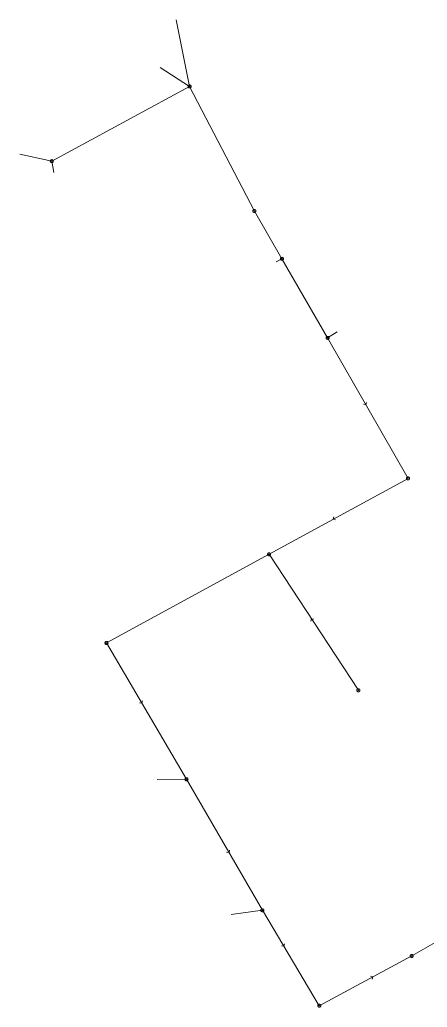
# Model space of a CAD drawing. Header units: metres. Extents: x 25504150 to 25508618, y 6694193 to 6702753.
# Drawn here: x 25505352.6 to 25505477.6, y 6700003.9 to 6700307.1 of the extents above; entities that cross this region are included whole.
import ezdxf

# ---------------------------------------------------------------- set-up
doc = ezdxf.new("R2010")
doc.units = ezdxf.units.M
for name, pattern in [('Sewer_node', [0]), ('Viemariputket', [0]), ('Viemarivarusteet', [0])]:
    doc.linetypes.add(name, pattern=pattern)
for name, color, linetype, lineweight in [('Sewer_node', 7, 'Sewer_node', 0), ('Viemariputket', 7, 'Viemariputket', 0), ('Viemarivarusteet', 7, 'Viemarivarusteet', 0)]:
    doc.layers.add(name, color=color, linetype=linetype, lineweight=lineweight)

msp = doc.modelspace()

# ---------------------------------------------------------------- linework, layer by layer
at = {"layer": 'Sewer_node', "color": 46, "linetype": 'Continuous', "true_color": 0x7f5f00, "flags": 128}
for points, elevation in [([(25505405.17, 6700286.57), (25505405.16, 6700286.64), (25505405.15, 6700286.71), (25505405.12, 6700286.78), (25505405.08, 6700286.84), (25505405.04, 6700286.9), (25505404.98, 6700286.94), (25505404.92, 6700286.98), (25505404.85, 6700287.01), (25505404.78, 6700287.02), (25505404.71, 6700287.03), (25505404.64, 6700287.02), (25505404.57, 6700287.01), (25505404.5, 6700286.98), (25505404.44, 6700286.94), (25505404.38, 6700286.9), (25505404.34, 6700286.84), (25505404.3, 6700286.78), (25505404.27, 6700286.71), (25505404.26, 6700286.64), (25505404.25, 6700286.57), (25505404.26, 6700286.5), (25505404.27, 6700286.43), (25505404.3, 6700286.36), (25505404.34, 6700286.3), (25505404.38, 6700286.24), (25505404.44, 6700286.2), (25505404.5, 6700286.16), (25505404.57, 6700286.13), (25505404.64, 6700286.12), (25505404.71, 6700286.11), (25505404.78, 6700286.12), (25505404.85, 6700286.13), (25505404.92, 6700286.16), (25505404.98, 6700286.2), (25505405.04, 6700286.24), (25505405.08, 6700286.3), (25505405.12, 6700286.36), (25505405.15, 6700286.43), (25505405.16, 6700286.5)], 55.49), ([(25505362.91, 6700263.65), (25505362.9, 6700263.72), (25505362.89, 6700263.79), (25505362.86, 6700263.86), (25505362.82, 6700263.92), (25505362.78, 6700263.98), (25505362.72, 6700264.02), (25505362.66, 6700264.06), (25505362.59, 6700264.09), (25505362.52, 6700264.1), (25505362.45, 6700264.11), (25505362.38, 6700264.1), (25505362.31, 6700264.09), (25505362.24, 6700264.06), (25505362.18, 6700264.02), (25505362.12, 6700263.98), (25505362.08, 6700263.92), (25505362.04, 6700263.86), (25505362.01, 6700263.79), (25505362, 6700263.72), (25505361.99, 6700263.65), (25505362, 6700263.58), (25505362.01, 6700263.51), (25505362.04, 6700263.44), (25505362.08, 6700263.38), (25505362.12, 6700263.32), (25505362.18, 6700263.28), (25505362.24, 6700263.24), (25505362.31, 6700263.21), (25505362.38, 6700263.2), (25505362.45, 6700263.19), (25505362.52, 6700263.2), (25505362.59, 6700263.21), (25505362.66, 6700263.24), (25505362.72, 6700263.28), (25505362.78, 6700263.32), (25505362.82, 6700263.38), (25505362.86, 6700263.44), (25505362.89, 6700263.51), (25505362.9, 6700263.58)], 55.07), ([(25505425.02, 6700248.34), (25505425.01, 6700248.41), (25505425, 6700248.48), (25505424.97, 6700248.55), (25505424.93, 6700248.61), (25505424.89, 6700248.67), (25505424.83, 6700248.71), (25505424.77, 6700248.75), (25505424.7, 6700248.78), (25505424.63, 6700248.79), (25505424.56, 6700248.8), (25505424.49, 6700248.79), (25505424.42, 6700248.78), (25505424.35, 6700248.75), (25505424.29, 6700248.71), (25505424.23, 6700248.67), (25505424.19, 6700248.61), (25505424.15, 6700248.55), (25505424.12, 6700248.48), (25505424.11, 6700248.41), (25505424.1, 6700248.34), (25505424.11, 6700248.27), (25505424.12, 6700248.2), (25505424.15, 6700248.13), (25505424.19, 6700248.07), (25505424.23, 6700248.01), (25505424.29, 6700247.97), (25505424.35, 6700247.93), (25505424.42, 6700247.9), (25505424.49, 6700247.89), (25505424.56, 6700247.88), (25505424.63, 6700247.89), (25505424.7, 6700247.9), (25505424.77, 6700247.93), (25505424.83, 6700247.97), (25505424.89, 6700248.01), (25505424.93, 6700248.07), (25505424.97, 6700248.13), (25505425, 6700248.2), (25505425.01, 6700248.27)], 53.99), ([(25505447.5, 6700209.4), (25505447.49, 6700209.47), (25505447.48, 6700209.54), (25505447.45, 6700209.61), (25505447.41, 6700209.67), (25505447.37, 6700209.73), (25505447.31, 6700209.77), (25505447.25, 6700209.81), (25505447.18, 6700209.84), (25505447.11, 6700209.85), (25505447.04, 6700209.86), (25505446.97, 6700209.85), (25505446.9, 6700209.84), (25505446.83, 6700209.81), (25505446.77, 6700209.77), (25505446.71, 6700209.73), (25505446.67, 6700209.67), (25505446.63, 6700209.61), (25505446.6, 6700209.54), (25505446.59, 6700209.47), (25505446.58, 6700209.4), (25505446.59, 6700209.33), (25505446.6, 6700209.26), (25505446.63, 6700209.19), (25505446.67, 6700209.13), (25505446.71, 6700209.07), (25505446.77, 6700209.03), (25505446.83, 6700208.99), (25505446.9, 6700208.96), (25505446.97, 6700208.95), (25505447.04, 6700208.94), (25505447.11, 6700208.95), (25505447.18, 6700208.96), (25505447.25, 6700208.99), (25505447.31, 6700209.03), (25505447.37, 6700209.07), (25505447.41, 6700209.13), (25505447.45, 6700209.19), (25505447.48, 6700209.26), (25505447.49, 6700209.33)], 50.82), ([(25505472.14, 6700166.24), (25505472.13, 6700166.31), (25505472.12, 6700166.38), (25505472.09, 6700166.45), (25505472.05, 6700166.51), (25505472.01, 6700166.57), (25505471.95, 6700166.61), (25505471.89, 6700166.65), (25505471.82, 6700166.68), (25505471.75, 6700166.69), (25505471.68, 6700166.7), (25505471.61, 6700166.69), (25505471.54, 6700166.68), (25505471.47, 6700166.65), (25505471.41, 6700166.61), (25505471.35, 6700166.57), (25505471.31, 6700166.51), (25505471.27, 6700166.45), (25505471.24, 6700166.38), (25505471.23, 6700166.31), (25505471.22, 6700166.24), (25505471.23, 6700166.17), (25505471.24, 6700166.1), (25505471.27, 6700166.03), (25505471.31, 6700165.97), (25505471.35, 6700165.91), (25505471.41, 6700165.87), (25505471.47, 6700165.83), (25505471.54, 6700165.8), (25505471.61, 6700165.79), (25505471.68, 6700165.78), (25505471.75, 6700165.79), (25505471.82, 6700165.8), (25505471.89, 6700165.83), (25505471.95, 6700165.87), (25505472.01, 6700165.91), (25505472.05, 6700165.97), (25505472.09, 6700166.03), (25505472.12, 6700166.1), (25505472.13, 6700166.17)], 48.72), ([(25505429.55, 6700142.94), (25505429.54, 6700143.01), (25505429.53, 6700143.08), (25505429.5, 6700143.15), (25505429.46, 6700143.21), (25505429.42, 6700143.27), (25505429.36, 6700143.31), (25505429.3, 6700143.35), (25505429.23, 6700143.38), (25505429.16, 6700143.39), (25505429.09, 6700143.4), (25505429.02, 6700143.39), (25505428.95, 6700143.38), (25505428.88, 6700143.35), (25505428.82, 6700143.31), (25505428.76, 6700143.27), (25505428.72, 6700143.21), (25505428.68, 6700143.15), (25505428.65, 6700143.08), (25505428.64, 6700143.01), (25505428.63, 6700142.94), (25505428.64, 6700142.87), (25505428.65, 6700142.8), (25505428.68, 6700142.73), (25505428.72, 6700142.67), (25505428.76, 6700142.61), (25505428.82, 6700142.57), (25505428.88, 6700142.53), (25505428.95, 6700142.5), (25505429.02, 6700142.49), (25505429.09, 6700142.48), (25505429.16, 6700142.49), (25505429.23, 6700142.5), (25505429.3, 6700142.53), (25505429.36, 6700142.57), (25505429.42, 6700142.61), (25505429.46, 6700142.67), (25505429.5, 6700142.73), (25505429.53, 6700142.8), (25505429.54, 6700142.87)], 47.89), ([(25505379.69, 6700115.72), (25505379.68, 6700115.79), (25505379.67, 6700115.87), (25505379.64, 6700115.93), (25505379.6, 6700116), (25505379.55, 6700116.05), (25505379.5, 6700116.1), (25505379.43, 6700116.14), (25505379.37, 6700116.17), (25505379.29, 6700116.18), (25505379.22, 6700116.19), (25505379.15, 6700116.18), (25505379.07, 6700116.17), (25505379.01, 6700116.14), (25505378.94, 6700116.1), (25505378.89, 6700116.05), (25505378.84, 6700116), (25505378.8, 6700115.93), (25505378.77, 6700115.87), (25505378.76, 6700115.79), (25505378.75, 6700115.72), (25505378.76, 6700115.65), (25505378.77, 6700115.57), (25505378.8, 6700115.51), (25505378.84, 6700115.44), (25505378.89, 6700115.39), (25505378.94, 6700115.34), (25505379.01, 6700115.3), (25505379.07, 6700115.27), (25505379.15, 6700115.26), (25505379.22, 6700115.25), (25505379.29, 6700115.26), (25505379.37, 6700115.27), (25505379.43, 6700115.3), (25505379.5, 6700115.34), (25505379.55, 6700115.39), (25505379.6, 6700115.44), (25505379.64, 6700115.51), (25505379.67, 6700115.57), (25505379.68, 6700115.65)], 48.43), ([(25505404.22, 6700073.88), (25505404.21, 6700073.95), (25505404.2, 6700074.02), (25505404.17, 6700074.09), (25505404.13, 6700074.15), (25505404.09, 6700074.21), (25505404.03, 6700074.25), (25505403.97, 6700074.29), (25505403.9, 6700074.32), (25505403.83, 6700074.33), (25505403.76, 6700074.34), (25505403.69, 6700074.33), (25505403.62, 6700074.32), (25505403.55, 6700074.29), (25505403.49, 6700074.25), (25505403.43, 6700074.21), (25505403.39, 6700074.15), (25505403.35, 6700074.09), (25505403.32, 6700074.02), (25505403.31, 6700073.95), (25505403.3, 6700073.88), (25505403.31, 6700073.81), (25505403.32, 6700073.74), (25505403.35, 6700073.67), (25505403.39, 6700073.61), (25505403.43, 6700073.55), (25505403.49, 6700073.51), (25505403.55, 6700073.47), (25505403.62, 6700073.44), (25505403.69, 6700073.43), (25505403.76, 6700073.42), (25505403.83, 6700073.43), (25505403.9, 6700073.44), (25505403.97, 6700073.47), (25505404.03, 6700073.51), (25505404.09, 6700073.55), (25505404.13, 6700073.61), (25505404.17, 6700073.67), (25505404.2, 6700073.74), (25505404.21, 6700073.81)], 46.78), ([(25505427.49, 6700033.67), (25505427.48, 6700033.74), (25505427.47, 6700033.82), (25505427.44, 6700033.88), (25505427.4, 6700033.95), (25505427.35, 6700034), (25505427.3, 6700034.05), (25505427.23, 6700034.09), (25505427.17, 6700034.12), (25505427.09, 6700034.13), (25505427.02, 6700034.14), (25505426.95, 6700034.13), (25505426.87, 6700034.12), (25505426.81, 6700034.09), (25505426.74, 6700034.05), (25505426.69, 6700034), (25505426.64, 6700033.95), (25505426.6, 6700033.88), (25505426.57, 6700033.82), (25505426.56, 6700033.74), (25505426.55, 6700033.67), (25505426.56, 6700033.6), (25505426.57, 6700033.52), (25505426.6, 6700033.46), (25505426.64, 6700033.39), (25505426.69, 6700033.34), (25505426.74, 6700033.29), (25505426.81, 6700033.25), (25505426.87, 6700033.22), (25505426.95, 6700033.21), (25505427.02, 6700033.2), (25505427.09, 6700033.21), (25505427.17, 6700033.22), (25505427.23, 6700033.25), (25505427.3, 6700033.29), (25505427.35, 6700033.34), (25505427.4, 6700033.39), (25505427.44, 6700033.46), (25505427.47, 6700033.52), (25505427.48, 6700033.6)], 46.32)]:
    msp.add_lwpolyline(points, close=True, dxfattribs=dict(at, elevation=elevation))
for points in [[(25505433.49, 6700233.67), (25505433.48, 6700233.74), (25505433.47, 6700233.81), (25505433.44, 6700233.88), (25505433.4, 6700233.94), (25505433.36, 6700234), (25505433.3, 6700234.04), (25505433.24, 6700234.08), (25505433.17, 6700234.11), (25505433.1, 6700234.12), (25505433.03, 6700234.13), (25505432.96, 6700234.12), (25505432.89, 6700234.11), (25505432.82, 6700234.08), (25505432.76, 6700234.04), (25505432.7, 6700234), (25505432.66, 6700233.94), (25505432.62, 6700233.88), (25505432.59, 6700233.81), (25505432.58, 6700233.74), (25505432.57, 6700233.67), (25505432.58, 6700233.6), (25505432.59, 6700233.53), (25505432.62, 6700233.46), (25505432.66, 6700233.4), (25505432.7, 6700233.34), (25505432.76, 6700233.3), (25505432.82, 6700233.26), (25505432.89, 6700233.23), (25505432.96, 6700233.22), (25505433.03, 6700233.21), (25505433.1, 6700233.22), (25505433.17, 6700233.23), (25505433.24, 6700233.26), (25505433.3, 6700233.3), (25505433.36, 6700233.34), (25505433.4, 6700233.4), (25505433.44, 6700233.46), (25505433.47, 6700233.53), (25505433.48, 6700233.6)], [(25505456.91, 6700101.2), (25505456.9, 6700101.27), (25505456.89, 6700101.34), (25505456.86, 6700101.41), (25505456.82, 6700101.47), (25505456.78, 6700101.53), (25505456.72, 6700101.57), (25505456.66, 6700101.61), (25505456.59, 6700101.64), (25505456.52, 6700101.65), (25505456.45, 6700101.66), (25505456.38, 6700101.65), (25505456.31, 6700101.64), (25505456.24, 6700101.61), (25505456.18, 6700101.57), (25505456.12, 6700101.53), (25505456.08, 6700101.47), (25505456.04, 6700101.41), (25505456.01, 6700101.34), (25505456, 6700101.27), (25505455.99, 6700101.2), (25505456, 6700101.13), (25505456.01, 6700101.06), (25505456.04, 6700100.99), (25505456.08, 6700100.93), (25505456.12, 6700100.87), (25505456.18, 6700100.83), (25505456.24, 6700100.79), (25505456.31, 6700100.76), (25505456.38, 6700100.75), (25505456.45, 6700100.74), (25505456.52, 6700100.75), (25505456.59, 6700100.76), (25505456.66, 6700100.79), (25505456.72, 6700100.83), (25505456.78, 6700100.87), (25505456.82, 6700100.93), (25505456.86, 6700100.99), (25505456.89, 6700101.06), (25505456.9, 6700101.13)], [(25505473.29, 6700019.64), (25505473.28, 6700019.71), (25505473.27, 6700019.79), (25505473.24, 6700019.85), (25505473.2, 6700019.92), (25505473.15, 6700019.97), (25505473.1, 6700020.02), (25505473.03, 6700020.06), (25505472.97, 6700020.09), (25505472.89, 6700020.1), (25505472.82, 6700020.11), (25505472.75, 6700020.1), (25505472.67, 6700020.09), (25505472.61, 6700020.06), (25505472.54, 6700020.02), (25505472.49, 6700019.97), (25505472.44, 6700019.92), (25505472.4, 6700019.85), (25505472.37, 6700019.79), (25505472.36, 6700019.71), (25505472.35, 6700019.64), (25505472.36, 6700019.57), (25505472.37, 6700019.49), (25505472.4, 6700019.43), (25505472.44, 6700019.36), (25505472.49, 6700019.31), (25505472.54, 6700019.26), (25505472.61, 6700019.22), (25505472.67, 6700019.19), (25505472.75, 6700019.18), (25505472.82, 6700019.17), (25505472.89, 6700019.18), (25505472.97, 6700019.19), (25505473.03, 6700019.22), (25505473.1, 6700019.26), (25505473.15, 6700019.31), (25505473.2, 6700019.36), (25505473.24, 6700019.43), (25505473.27, 6700019.49), (25505473.28, 6700019.57)], [(25505444.94, 6700004.35), (25505444.93, 6700004.42), (25505444.92, 6700004.49), (25505444.89, 6700004.56), (25505444.85, 6700004.62), (25505444.81, 6700004.68), (25505444.75, 6700004.72), (25505444.69, 6700004.76), (25505444.62, 6700004.79), (25505444.55, 6700004.8), (25505444.48, 6700004.81), (25505444.41, 6700004.8), (25505444.34, 6700004.79), (25505444.27, 6700004.76), (25505444.21, 6700004.72), (25505444.15, 6700004.68), (25505444.11, 6700004.62), (25505444.07, 6700004.56), (25505444.04, 6700004.49), (25505444.03, 6700004.42), (25505444.02, 6700004.35), (25505444.03, 6700004.28), (25505444.04, 6700004.21), (25505444.07, 6700004.14), (25505444.11, 6700004.08), (25505444.15, 6700004.02), (25505444.21, 6700003.98), (25505444.27, 6700003.94), (25505444.34, 6700003.91), (25505444.41, 6700003.9), (25505444.48, 6700003.89), (25505444.55, 6700003.9), (25505444.62, 6700003.91), (25505444.69, 6700003.94), (25505444.75, 6700003.98), (25505444.81, 6700004.02), (25505444.85, 6700004.08), (25505444.89, 6700004.14), (25505444.92, 6700004.21), (25505444.93, 6700004.28)]]:
    msp.add_lwpolyline(points, close=True, dxfattribs=at)
for points in [[(25505458.04, 6700189.04), (25505458.77, 6700188.85), (25505458.96, 6700189.57)], [(25505448.95, 6700154.42), (25505448.75, 6700153.69), (25505449.46, 6700153.49)], [(25505442.8, 6700123.02), (25505442.06, 6700123.16), (25505441.92, 6700122.43)], [(25505389.35, 6700097.39), (25505390.08, 6700097.22), (25505390.26, 6700097.94)], [(25505416.06, 6700051.54), (25505416.79, 6700051.37), (25505416.97, 6700052.09)], [(25505432.88, 6700022.77), (25505433.61, 6700022.61), (25505433.78, 6700023.33)], [(25505460.71, 6700012.48), (25505460.9, 6700013.21), (25505460.19, 6700013.41)]]:
    msp.add_lwpolyline(points, dxfattribs=at)
at = {"layer": 'Viemariputket', "color": 1, "linetype": 'Continuous', "lineweight": 15}
for p, q in [((25505404.71, 6700286.57), (25505400.61, 6700307.06)), ((25505404.71, 6700286.57), (25505395.72, 6700292.37)), ((25505404.71, 6700286.57), (25505362.45, 6700263.65)), ((25505424.56, 6700248.34), (25505404.71, 6700286.57)), ((25505362.45, 6700263.65), (25505352.63, 6700265.76)), ((25505362.45, 6700263.65), (25505363.11, 6700260.17)), ((25505433.03, 6700233.67), (25505424.56, 6700248.34)), ((25505433.03, 6700233.67), (25505431.3, 6700232.72)), ((25505447.04, 6700209.4), (25505433.03, 6700233.67)), ((25505447.04, 6700209.4), (25505449.91, 6700211.21)), ((25505471.68, 6700166.24), (25505447.04, 6700209.4)), ((25505429.09, 6700142.94), (25505471.68, 6700166.24)), ((25505379.22, 6700115.72), (25505429.09, 6700142.94)), ((25505429.09, 6700142.94), (25505456.45, 6700101.2)), ((25505403.76, 6700073.88, 44.46), (25505379.22, 6700115.72)), ((25505403.76, 6700073.88, 44.7), (25505394.79, 6700073.77, 40.46)), ((25505427.02, 6700033.67), (25505403.76, 6700073.88, 44.4)), ((25505427.02, 6700033.67, 44.22), (25505417.41, 6700032.36, 40.46)), ((25505444.48, 6700004.35), (25505427.02, 6700033.67)), ((25505493.87, 6700031.81), (25505472.82, 6700019.64)), ((25505472.82, 6700019.64), (25505444.48, 6700004.35))]:
    msp.add_line(p, q, dxfattribs=at)
at = {"layer": 'Viemarivarusteet', "color": 1}
for p in [(25505404.71, 6700286.57, 55.49), (25505362.45, 6700263.65, 55.07), (25505424.56, 6700248.34, 53.99), (25505433.03, 6700233.67), (25505447.04, 6700209.4, 50.82), (25505471.68, 6700166.24, 48.72), (25505429.09, 6700142.94, 47.89), (25505379.22, 6700115.72, 48.43), (25505456.45, 6700101.2), (25505403.76, 6700073.88, 46.78), (25505427.02, 6700033.67, 46.32), (25505472.82, 6700019.64), (25505444.48, 6700004.35)]:
    msp.add_point(p, dxfattribs=at)

doc.saveas('drawing.dxf')
